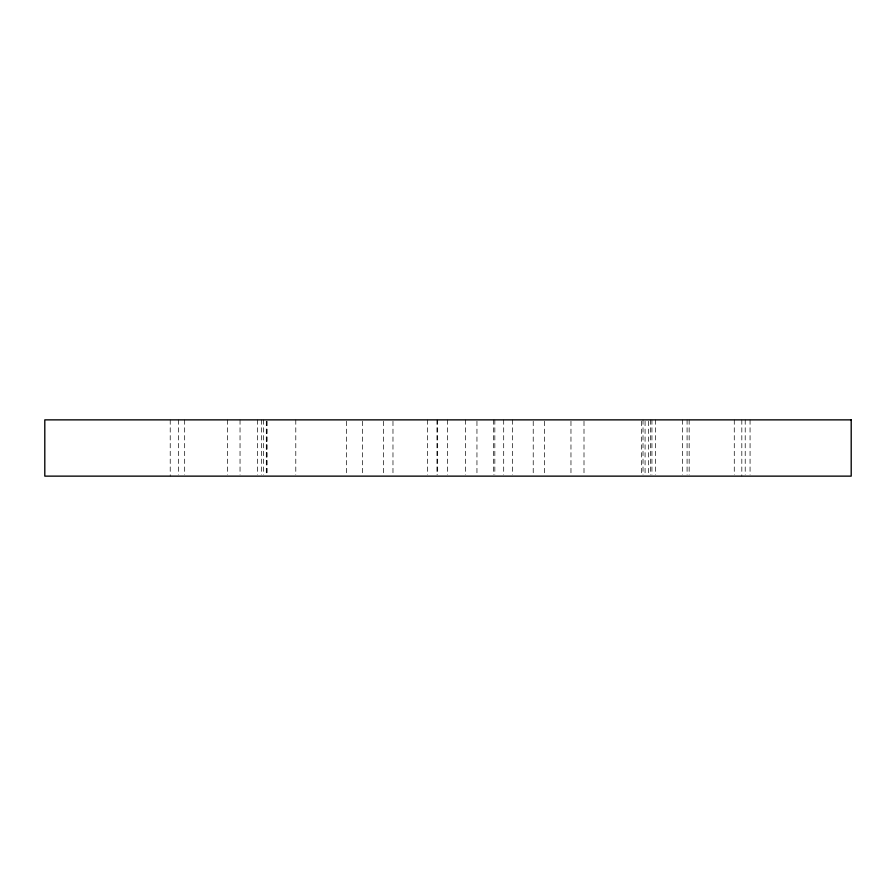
<?xml version="1.0" encoding="UTF-8"?>
<svg xmlns="http://www.w3.org/2000/svg" width="896" height="896" viewBox="0 0 896 896"><rect width="100%" height="100%" fill="white"/><g stroke="black" fill="none" stroke-linecap="round" stroke-linejoin="round"><path stroke-width="0.67" stroke-dasharray="4.48 3.36" d="M750.064 419.866L750.064 474.757M745.214 419.866L745.214 474.757M741.821 419.866L741.821 476.134M734.272 419.866L734.272 474.757M689.158 419.866L689.158 474.757M687.086 419.866L687.086 474.757M682.55 419.866L682.55 474.757M655.368 419.866L655.368 474.757M651.93 419.866L651.93 474.757M650.563 419.866L650.563 474.757M648.334 421.243L648.334 474.757M645.075 421.243L645.075 474.757M643.014 419.866L643.014 474.757M641.637 421.243L641.637 474.757M584.002 421.243L584.002 474.757M570.965 421.243L570.965 474.757M544.533 421.243L544.533 474.757M533.221 421.243L533.221 474.757M512.635 419.866L512.635 474.757M503.698 419.866L503.698 474.757M494.838 419.866L494.838 474.757M493.427 419.866L493.427 474.757M476.952 421.243L476.952 474.757M465.64 419.866L465.64 474.757M447.653 419.866L447.653 474.757M437.674 419.866L437.674 474.757M436.968 419.866L436.968 474.757M427.549 419.866L427.549 474.757M392.974 421.243L392.974 474.757M383.622 421.243L383.622 474.757M362.354 421.243L362.354 474.757M346.573 421.243L346.573 474.757M295.792 419.866L295.792 474.757M266.974 421.243L266.974 474.757M266.806 421.243L266.806 474.757M266.291 421.243L266.291 474.757M263.547 419.866L263.547 474.757M261.486 419.866L261.486 474.757M257.365 419.866L257.365 474.757M240.038 419.866L240.038 474.757M227.382 419.866L227.382 474.757M184.677 419.866L184.677 474.757M178.45 419.866L178.45 474.757M170.218 419.866L170.218 476.134"/><path stroke-width="1.34" d="M851.2 419.866L44.8 419.866L44.8 476.134L851.2 476.134L851.2 419.866"/></g></svg>
